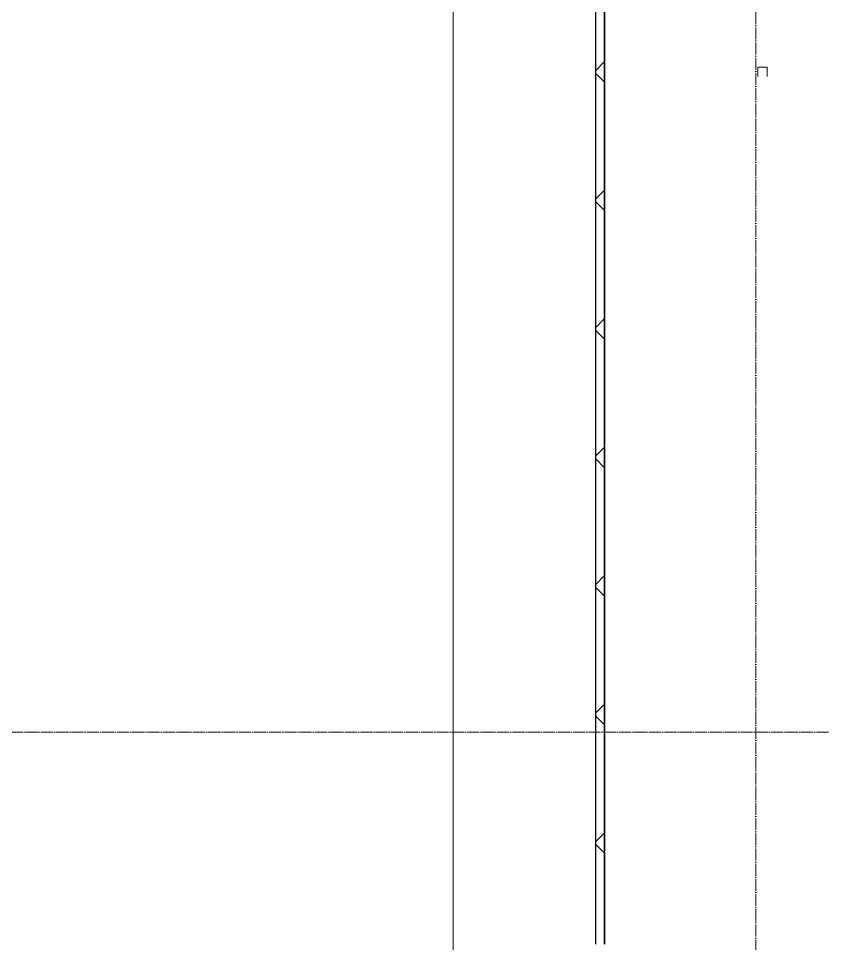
# Model space of a CAD drawing. Header units: millimetres. Extents: x -695119 to 412940, y -249585 to 622758.
# Drawn here: x 143346 to 144683, y -48669 to -47143 of the extents above; entities that cross this region are included whole.
import ezdxf

# ---------------------------------------------------------------- set-up
doc = ezdxf.new("R2010")
doc.units = ezdxf.units.MM
doc.linetypes.add('ADSK_Линия сетки', pattern=[25, 20, -2.5, 0, -2.5])
for name, color, linetype, lineweight in [('Импосты витража', 8, 'Continuous', 9), ('Оси', 252, 'Continuous', 9), ('Перекрытия', 7, 'Continuous', 18), ('Стены разрез', 7, 'Continuous', 30)]:
    doc.layers.add(name, color=color, linetype=linetype, lineweight=lineweight)
doc.layers.add('Стены', color=194, linetype='Continuous')

# ---------------------------------------------------------------- blocks, each defined once
blk = doc.blocks.new('1 этаж')
at = {"layer": 'Импосты витража', "color": 251, "lineweight": 18, "true_color": 0x636466}
for p, q in [((-30252.3, -128400.1), (-30237.3, -128400.1)), ((-30252.3, -128415.1), (-30252.3, -128400.1)), ((-30237.3, -128400.1), (-30237.3, -128415.1))]:
    blk.add_line(p, q, dxfattribs=at)
at = {"layer": 'Оси', "color": 251, "linetype": 'ADSK_Линия сетки', "true_color": 0x636466}
for p, q in [((-30255.8, -96281.4), (-30255.8, -160943.1)), ((-30135.8, -129497.4), (-72628.1, -129497.4))]:
    blk.add_line(p, q, dxfattribs=at)
at = {"layer": 'Перекрытия', "color": 251, "true_color": 0x636466}
blk.add_line((-30755.8, -120157.4), (-30755.8, -132645.4), dxfattribs=at)
at = {"layer": 'Стены', "color": 251, "true_color": 0x636466}
for p, q in [((-30505.8, -126057.4), (-30505.8, -129847.4)), ((-30505.8, -129847.4), (-30505.8, -126057.4))]:
    blk.add_line(p, q, dxfattribs=at)
at = {"layer": 'Стены разрез', "color": 251, "true_color": 0x636466}
blk.add_line((-30520.8, -126057.4), (-30520.8, -129847.4), dxfattribs=at)
at = {"layer": 'Стены разрез', "color": 251, "linetype": 'Continuous', "lineweight": 9, "true_color": 0x636466}
for p, q in [((-30520.8, -128405.7), (-30505.8, -128390.7)), ((-30505.8, -128424.6), (-30520.8, -128409.6)), ((-30520.8, -128617.8), (-30505.8, -128602.8)), ((-30505.8, -128636.7), (-30520.8, -128621.7)), ((-30520.8, -128829.9), (-30505.8, -128814.9)), ((-30505.8, -128848.9), (-30520.8, -128833.9)), ((-30520.8, -129042.1), (-30505.8, -129027.1)), ((-30505.8, -129061), (-30520.8, -129046)), ((-30520.8, -129254.2), (-30505.8, -129239.2)), ((-30505.8, -129273.1), (-30520.8, -129258.1)), ((-30520.8, -129466.3), (-30505.8, -129451.3)), ((-30505.8, -129485.3), (-30520.8, -129470.3)), ((-30520.8, -129678.5), (-30505.8, -129663.5)), ((-30505.8, -129697.4), (-30520.8, -129682.4))]:
    blk.add_line(p, q, dxfattribs=at)

msp = doc.modelspace()

# ---------------------------------------------------------------- block references
msp.add_blockref('1 этаж', (174819.19, 81176.937))

doc.saveas('drawing.dxf')
